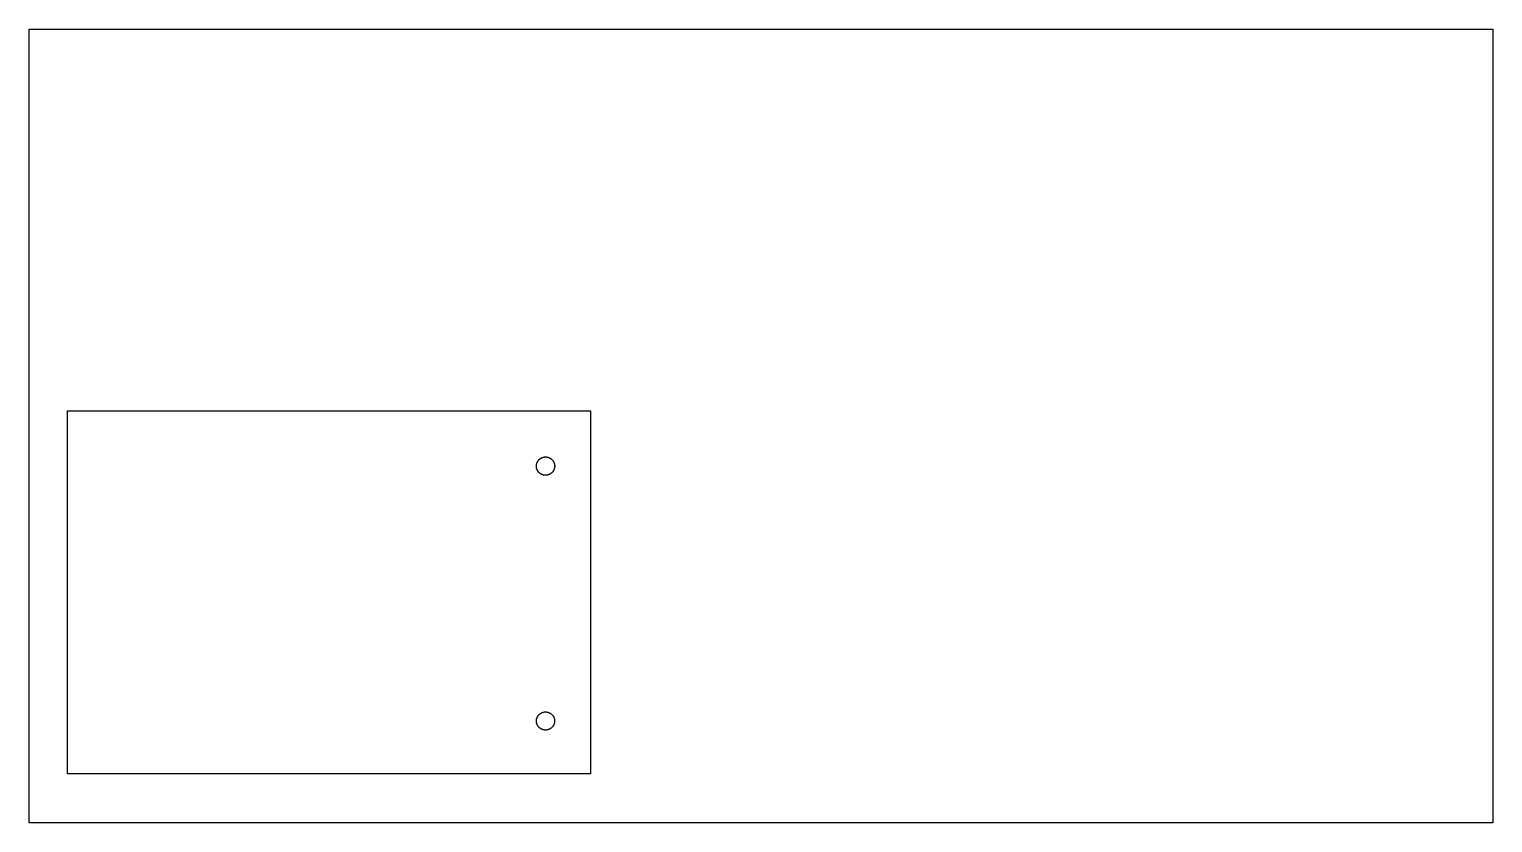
# Model space of a CAD drawing. Header units: millimetres. Extents: x -45.3 to 27.6, y -229.8 to -190.2.
import ezdxf

# ---------------------------------------------------------------- set-up
doc = ezdxf.new("R2010")
doc.units = ezdxf.units.MM
doc.layers.add('Layer 03', color=5, linetype='Continuous', true_color=0x0000ff)

msp = doc.modelspace()

# ---------------------------------------------------------------- linework, layer by layer
at = {"layer": 'Layer 03'}
for points in [[(-45.275, -229.757), (-45.275, -190.224), (27.625, -190.224), (27.625, -229.757)], [(-43.37, -227.316), (-43.37, -209.234), (-17.31, -209.234), (-17.31, -227.316)], [(-19.36, -211.578), (-19.35, -211.582), (-19.341, -211.587), (-19.332, -211.592), (-19.323, -211.597), (-19.315, -211.603), (-19.306, -211.608), (-19.297, -211.614), (-19.288, -211.621), (-19.28, -211.627), (-19.271, -211.634), (-19.263, -211.641), (-19.254, -211.648), (-19.246, -211.656), (-19.238, -211.664), (-19.23, -211.672), (-19.222, -211.68), (-19.215, -211.688), (-19.207, -211.697), (-19.2, -211.706), (-19.193, -211.715), (-19.186, -211.724), (-19.18, -211.734), (-19.174, -211.744), (-19.167, -211.754), (-19.162, -211.764), (-19.156, -211.774), (-19.151, -211.785), (-19.145, -211.795), (-19.141, -211.806), (-19.136, -211.817), (-19.132, -211.828), (-19.128, -211.839), (-19.124, -211.85), (-19.121, -211.861), (-19.117, -211.873), (-19.115, -211.884), (-19.112, -211.896), (-19.11, -211.907), (-19.108, -211.919), (-19.106, -211.931), (-19.105, -211.942), (-19.104, -211.954), (-19.103, -211.965), (-19.103, -211.977), (-19.103, -211.988), (-19.103, -212), (-19.103, -212.011), (-19.104, -212.023), (-19.105, -212.034), (-19.106, -212.045), (-19.108, -212.056), (-19.11, -212.067), (-19.112, -212.078), (-19.114, -212.089), (-19.116, -212.099), (-19.119, -212.11), (-19.122, -212.12), (-19.125, -212.13), (-19.129, -212.14), (-19.132, -212.15), (-19.136, -212.16), (-19.14, -212.169), (-19.144, -212.179), (-19.149, -212.188), (-19.153, -212.197), (-19.158, -212.206), (-19.163, -212.215), (-19.168, -212.224), (-19.174, -212.233), (-19.179, -212.242), (-19.185, -212.25), (-19.192, -212.259), (-19.198, -212.268), (-19.205, -212.276), (-19.212, -212.285), (-19.219, -212.293), (-19.227, -212.301), (-19.235, -212.309), (-19.243, -212.317), (-19.251, -212.325), (-19.259, -212.332), (-19.268, -212.34), (-19.277, -212.347), (-19.286, -212.354), (-19.295, -212.361), (-19.305, -212.367), (-19.315, -212.374), (-19.325, -212.38), (-19.335, -212.386), (-19.345, -212.391), (-19.356, -212.397), (-19.366, -212.402), (-19.377, -212.407), (-19.388, -212.411), (-19.399, -212.416), (-19.41, -212.42), (-19.421, -212.423), (-19.433, -212.427), (-19.444, -212.43), (-19.455, -212.433), (-19.467, -212.435), (-19.478, -212.437), (-19.49, -212.439), (-19.502, -212.441), (-19.513, -212.442), (-19.525, -212.443), (-19.536, -212.444), (-19.548, -212.445), (-19.559, -212.445), (-19.571, -212.444), (-19.582, -212.444), (-19.594, -212.443), (-19.605, -212.442), (-19.616, -212.441), (-19.627, -212.44), (-19.638, -212.438), (-19.649, -212.436), (-19.66, -212.433), (-19.67, -212.431), (-19.681, -212.428), (-19.691, -212.425), (-19.701, -212.422), (-19.711, -212.419), (-19.721, -212.415), (-19.731, -212.411), (-19.74, -212.407), (-19.75, -212.403), (-19.759, -212.399), (-19.768, -212.394), (-19.777, -212.389), (-19.786, -212.384), (-19.795, -212.379), (-19.804, -212.374), (-19.813, -212.368), (-19.821, -212.362), (-19.83, -212.356), (-19.839, -212.349), (-19.847, -212.342), (-19.856, -212.335), (-19.864, -212.328), (-19.872, -212.32), (-19.88, -212.313), (-19.888, -212.305), (-19.896, -212.296), (-19.903, -212.288), (-19.911, -212.279), (-19.918, -212.27), (-19.925, -212.261), (-19.932, -212.252), (-19.938, -212.242), (-19.945, -212.232), (-19.951, -212.223), (-19.957, -212.212), (-19.962, -212.202), (-19.968, -212.192), (-19.973, -212.181), (-19.978, -212.17), (-19.982, -212.159), (-19.987, -212.148), (-19.991, -212.137), (-19.994, -212.126), (-19.998, -212.115), (-20.001, -212.103), (-20.004, -212.092), (-20.006, -212.08), (-20.008, -212.069), (-20.01, -212.057), (-20.012, -212.046), (-20.013, -212.034), (-20.014, -212.023), (-20.015, -212.011), (-20.016, -211.999), (-20.016, -211.988), (-20.016, -211.976), (-20.015, -211.965), (-20.014, -211.954), (-20.013, -211.942), (-20.012, -211.931), (-20.011, -211.92), (-20.009, -211.909), (-20.007, -211.898), (-20.004, -211.888), (-20.002, -211.877), (-19.999, -211.867), (-19.996, -211.856), (-19.993, -211.846), (-19.99, -211.836), (-19.986, -211.826), (-19.982, -211.817), (-19.978, -211.807), (-19.974, -211.798), (-19.97, -211.789), (-19.965, -211.779), (-19.96, -211.77), (-19.955, -211.761), (-19.95, -211.752), (-19.945, -211.744), (-19.939, -211.735), (-19.933, -211.726), (-19.927, -211.717), (-19.92, -211.709), (-19.913, -211.7), (-19.906, -211.692), (-19.899, -211.683), (-19.891, -211.675), (-19.884, -211.667), (-19.876, -211.659), (-19.867, -211.651), (-19.859, -211.644), (-19.85, -211.636), (-19.841, -211.629), (-19.832, -211.622), (-19.823, -211.615), (-19.813, -211.609), (-19.804, -211.603), (-19.794, -211.596), (-19.783, -211.591), (-19.773, -211.585), (-19.763, -211.579), (-19.752, -211.574), (-19.741, -211.57), (-19.73, -211.565), (-19.719, -211.561), (-19.708, -211.557), (-19.697, -211.553), (-19.686, -211.55), (-19.674, -211.546), (-19.663, -211.544), (-19.651, -211.541), (-19.64, -211.539), (-19.628, -211.537), (-19.617, -211.535), (-19.605, -211.534), (-19.594, -211.533), (-19.582, -211.532), (-19.57, -211.532), (-19.559, -211.532), (-19.547, -211.532), (-19.536, -211.532), (-19.525, -211.533), (-19.513, -211.534), (-19.502, -211.535), (-19.491, -211.537), (-19.48, -211.538), (-19.469, -211.541), (-19.459, -211.543), (-19.448, -211.545), (-19.438, -211.548), (-19.427, -211.551), (-19.417, -211.554), (-19.407, -211.558), (-19.397, -211.561), (-19.388, -211.565), (-19.378, -211.569), (-19.369, -211.573)], [(-19.879, -224.368), (-19.872, -224.361), (-19.865, -224.354), (-19.857, -224.347), (-19.849, -224.341), (-19.841, -224.334), (-19.833, -224.328), (-19.824, -224.321), (-19.816, -224.315), (-19.807, -224.309), (-19.798, -224.303), (-19.788, -224.298), (-19.779, -224.292), (-19.769, -224.287), (-19.759, -224.282), (-19.749, -224.277), (-19.739, -224.273), (-19.729, -224.268), (-19.718, -224.264), (-19.707, -224.26), (-19.696, -224.257), (-19.685, -224.254), (-19.674, -224.25), (-19.663, -224.248), (-19.652, -224.245), (-19.64, -224.243), (-19.629, -224.241), (-19.617, -224.239), (-19.606, -224.238), (-19.594, -224.237), (-19.583, -224.236), (-19.571, -224.236), (-19.559, -224.236), (-19.547, -224.236), (-19.536, -224.236), (-19.524, -224.237), (-19.512, -224.238), (-19.501, -224.239), (-19.489, -224.241), (-19.478, -224.243), (-19.466, -224.245), (-19.455, -224.248), (-19.444, -224.25), (-19.433, -224.254), (-19.422, -224.257), (-19.411, -224.26), (-19.4, -224.264), (-19.39, -224.268), (-19.379, -224.273), (-19.369, -224.277), (-19.359, -224.282), (-19.349, -224.287), (-19.34, -224.292), (-19.33, -224.298), (-19.321, -224.303), (-19.312, -224.309), (-19.303, -224.315), (-19.294, -224.321), (-19.286, -224.328), (-19.277, -224.334), (-19.269, -224.341), (-19.261, -224.347), (-19.254, -224.354), (-19.246, -224.361), (-19.239, -224.368), (-19.232, -224.375), (-19.225, -224.383), (-19.218, -224.39), (-19.212, -224.398), (-19.205, -224.406), (-19.199, -224.415), (-19.192, -224.423), (-19.186, -224.432), (-19.18, -224.441), (-19.174, -224.45), (-19.169, -224.459), (-19.163, -224.469), (-19.158, -224.478), (-19.153, -224.488), (-19.148, -224.498), (-19.144, -224.508), (-19.139, -224.519), (-19.135, -224.529), (-19.132, -224.54), (-19.128, -224.551), (-19.125, -224.562), (-19.122, -224.573), (-19.119, -224.584), (-19.116, -224.595), (-19.114, -224.607), (-19.112, -224.618), (-19.11, -224.63), (-19.109, -224.641), (-19.108, -224.653), (-19.107, -224.665), (-19.107, -224.676), (-19.107, -224.688), (-19.107, -224.7), (-19.107, -224.712), (-19.108, -224.723), (-19.109, -224.735), (-19.11, -224.746), (-19.112, -224.758), (-19.114, -224.769), (-19.116, -224.781), (-19.119, -224.792), (-19.122, -224.803), (-19.125, -224.814), (-19.128, -224.825), (-19.132, -224.836), (-19.135, -224.847), (-19.139, -224.857), (-19.144, -224.868), (-19.148, -224.878), (-19.153, -224.888), (-19.158, -224.898), (-19.163, -224.908), (-19.169, -224.917), (-19.174, -224.927), (-19.18, -224.936), (-19.186, -224.945), (-19.192, -224.953), (-19.199, -224.962), (-19.205, -224.97), (-19.212, -224.978), (-19.218, -224.986), (-19.225, -224.994), (-19.232, -225.001), (-19.239, -225.008), (-19.246, -225.015), (-19.254, -225.022), (-19.261, -225.029), (-19.269, -225.036), (-19.277, -225.042), (-19.286, -225.049), (-19.294, -225.055), (-19.303, -225.061), (-19.312, -225.067), (-19.321, -225.073), (-19.33, -225.078), (-19.34, -225.084), (-19.349, -225.089), (-19.359, -225.094), (-19.369, -225.099), (-19.379, -225.103), (-19.39, -225.108), (-19.4, -225.112), (-19.411, -225.116), (-19.422, -225.119), (-19.433, -225.123), (-19.444, -225.126), (-19.455, -225.129), (-19.466, -225.131), (-19.478, -225.133), (-19.489, -225.135), (-19.501, -225.137), (-19.512, -225.138), (-19.524, -225.139), (-19.536, -225.14), (-19.547, -225.141), (-19.559, -225.141), (-19.571, -225.141), (-19.583, -225.14), (-19.594, -225.139), (-19.606, -225.138), (-19.617, -225.137), (-19.629, -225.135), (-19.64, -225.133), (-19.652, -225.131), (-19.663, -225.129), (-19.674, -225.126), (-19.685, -225.123), (-19.696, -225.119), (-19.707, -225.116), (-19.718, -225.112), (-19.729, -225.108), (-19.739, -225.103), (-19.749, -225.099), (-19.759, -225.094), (-19.769, -225.089), (-19.779, -225.084), (-19.788, -225.078), (-19.798, -225.073), (-19.807, -225.067), (-19.816, -225.061), (-19.824, -225.055), (-19.833, -225.049), (-19.841, -225.042), (-19.849, -225.036), (-19.857, -225.029), (-19.865, -225.022), (-19.872, -225.015), (-19.879, -225.008), (-19.886, -225.001), (-19.893, -224.994), (-19.9, -224.986), (-19.907, -224.978), (-19.913, -224.97), (-19.92, -224.962), (-19.926, -224.953), (-19.932, -224.945), (-19.938, -224.936), (-19.944, -224.927), (-19.949, -224.917), (-19.955, -224.908), (-19.96, -224.898), (-19.965, -224.888), (-19.97, -224.878), (-19.974, -224.868), (-19.979, -224.857), (-19.983, -224.847), (-19.987, -224.836), (-19.99, -224.825), (-19.994, -224.814), (-19.997, -224.803), (-20, -224.792), (-20.002, -224.781), (-20.004, -224.769), (-20.006, -224.758), (-20.008, -224.746), (-20.009, -224.735), (-20.01, -224.723), (-20.011, -224.712), (-20.012, -224.7), (-20.012, -224.688), (-20.012, -224.676), (-20.011, -224.665), (-20.01, -224.653), (-20.009, -224.641), (-20.008, -224.63), (-20.006, -224.618), (-20.004, -224.607), (-20.002, -224.595), (-20, -224.584), (-19.997, -224.573), (-19.994, -224.562), (-19.99, -224.551), (-19.987, -224.54), (-19.983, -224.529), (-19.979, -224.519), (-19.974, -224.508), (-19.97, -224.498), (-19.965, -224.488), (-19.96, -224.478), (-19.955, -224.469), (-19.949, -224.459), (-19.944, -224.45), (-19.938, -224.441), (-19.932, -224.432), (-19.926, -224.423), (-19.92, -224.415), (-19.913, -224.406), (-19.907, -224.398), (-19.9, -224.39), (-19.893, -224.383), (-19.886, -224.375)]]:
    msp.add_lwpolyline(points, close=True, dxfattribs=at)

doc.saveas('drawing.dxf')
